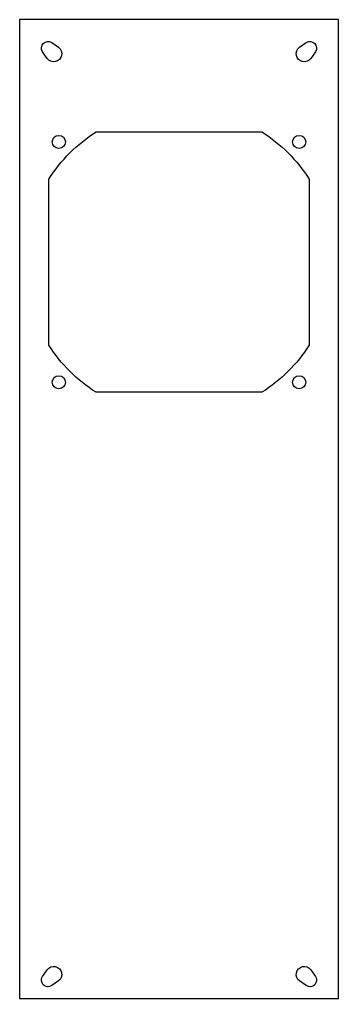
# Model space of a CAD drawing. Extents: x -55 to 55, y -166 to 170.
import ezdxf

# ---------------------------------------------------------------- set-up
doc = ezdxf.new("R2010")
doc.units = 0
doc.layers.get('0').update_dxf_attribs({"linetype": 'CONTINUOUS'})

msp = doc.modelspace()

# ---------------------------------------------------------------- linework, layer by layer
msp.add_lwpolyline([(54.75, -166.25), (54.75, 169.75), (-54.75, 169.75), (-54.75, -166.25)], close=True)
for points in [[(-45.26, 156.43), (-46.85, 158.72, -0.836396), (-43.72, 161.85), (-41.43, 160.26, -1.195606)], [(41.43, 160.26), (43.72, 161.85, -0.836396), (46.85, 158.72), (45.26, 156.43, -1.195606)], [(-28.48, 131.2), (28.48, 131.2, -0.109522), (44.7, 114.98), (44.7, 58.02, -0.109522), (28.48, 41.8), (-28.48, 41.8, -0.109522), (-44.7, 58.02), (-44.7, 114.98, -0.109522)], [(-41.43, -160.26), (-43.72, -161.85, -0.836396), (-46.85, -158.72), (-45.26, -156.43, -1.195606)], [(43.72, -161.85), (41.43, -160.26, -1.195606), (45.26, -156.43), (46.85, -158.72, -0.836396)]]:
    msp.add_lwpolyline(points, format="xyb", close=True)
for centre in [(-41.25, 127.75), (41.25, 127.75), (-41.25, 45.25), (41.25, 45.25)]:
    msp.add_circle(centre, 2.25)

doc.saveas('drawing.dxf')
